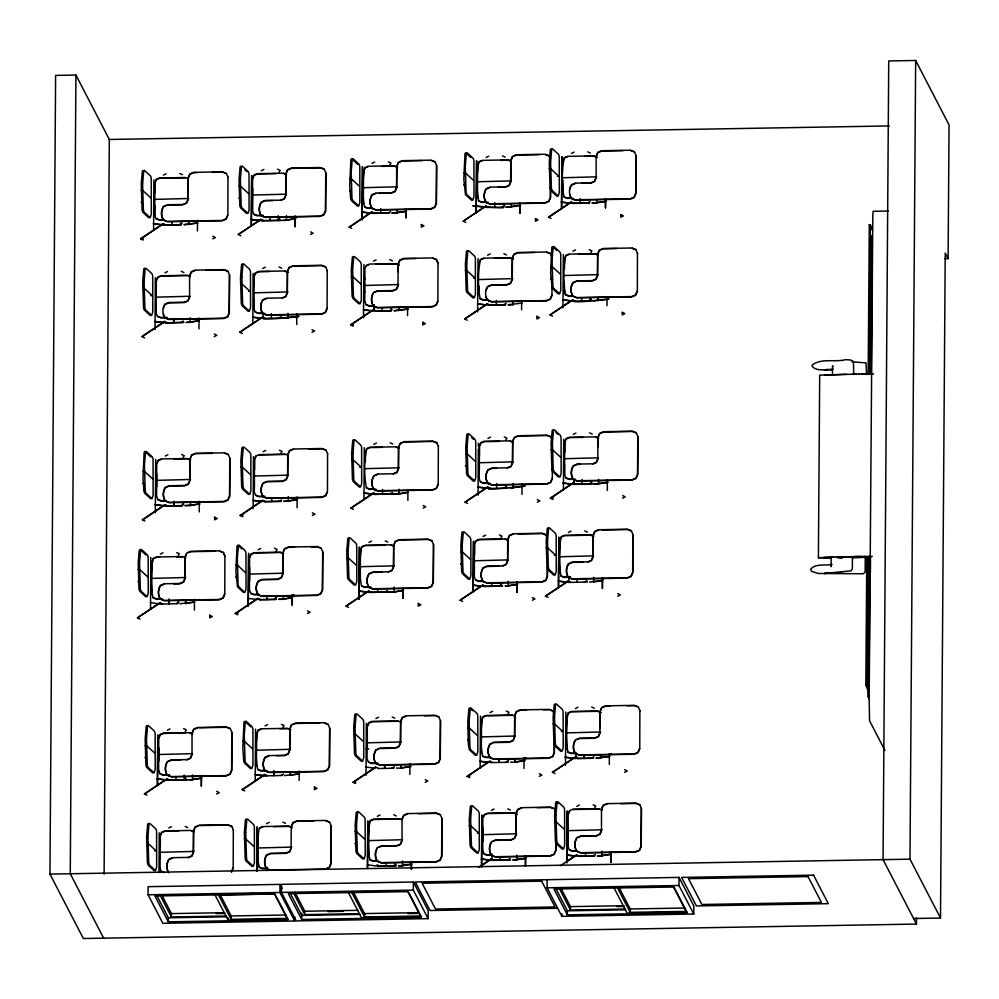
<?xml version="1.0" encoding="UTF-8"?>
<svg xmlns="http://www.w3.org/2000/svg" width="999" height="999" viewBox="0 0 999 999"><rect width="100%" height="100%" fill="white"/><g stroke="black" fill="none" stroke-linecap="round" stroke-linejoin="round"><path stroke-width="1.5" d="M916.495 917.831L916.458 924.063L83.342 938.523L49.95 874.1L55.619 75.412L75.924 75.05L109.316 139.473L104.096 874.212M75.924 75.05L70.255 873.75L103.646 938.173M163.399 223.739L143.094 237.412L143.082 240.047L140.547 238.823L163.112 223.614L165.697 224.812M294.755 916.945L294.73 920.991L162.837 923.288L148.064 894.779L148.114 886.675L280.007 884.39L282.118 888.461M150.524 609.353L150.812 557.405M153.596 230.332L153.871 179.907M155.045 329.633L155.332 277.685M155.332 512.687L155.707 459.365M156.656 473.551L156.581 496.503M156.718 486.863L156.656 463.611L158.042 460.352L161.351 458.953L187.45 458.491L190.734 459.777M157.405 785.326L157.755 735.052M157.48 785.476L157.83 735.202M158.716 747.714L158.641 770.666L159.977 773.888L163.274 775.174L169.405 775.062M158.779 761.026L158.716 737.786L160.102 734.515L163.411 733.116L189.51 732.667L192.795 733.953M159.016 872.589L159.216 832.829M160.24 858.803L160.177 835.551L161.563 832.292L164.872 830.893L190.971 830.431L194.268 831.717M169.118 599.163L169.156 603.958L169.193 599.313M172.178 221.691L172.153 224.787M168.332 921.84L154.932 896.003L274.463 893.93L287.849 919.767L168.332 921.84L168.356 917.794L157.08 896.028M173.639 319.468L173.689 322.702L173.714 319.618M174.001 502.672L174.051 505.919L174.088 501.273M226.211 916.033L171.403 916.982L171.428 913.61L162.313 896.028M176.061 776.835L176.036 779.932M184.315 775.149L184.353 779.932M185.664 600.574L185.639 603.671L185.589 600.424M188.661 221.403L188.724 224.65L188.736 221.553M190.135 317.632L190.185 322.427L187.013 322.327M190.11 459.128L189.96 480.556L188.411 484.203L184.715 485.764L170.854 486.001M190.484 502.385L190.534 505.631L185.826 505.556M192.557 774.999L192.595 779.794L167.795 780.069M194.43 610.114L194.43 599.3M197.427 230.956L197.502 220.28M198.976 328.871L198.976 318.057M199.325 501.261L199.251 511.925M201.311 786.088L201.386 775.424M201.386 786.238L201.461 775.574M227.972 177.16L227.859 215.26L226.224 219.106L222.327 220.754L167.37 221.703L163.499 220.192A13.112 12.725 -27.4 0 1 163.599 206.706L166.196 205.607M229.445 274.937L229.171 312.737L227.535 316.583L223.639 318.231L168.681 319.18L164.81 317.67A13.112 12.725 -27.4 0 1 164.897 304.171L168.794 302.522L184.203 302.26L187.887 300.699L189.448 297.053M229.795 458.141L229.533 495.941L227.897 499.787L224.001 501.436L169.043 502.385L165.16 500.874A13.112 12.725 -27.4 0 1 165.26 487.375L169.156 485.726L184.553 485.464L188.249 483.903L189.798 480.257L189.96 458.828L191.596 454.982L195.492 453.334L224.338 452.834L228.222 454.345L229.957 458.441L229.683 496.241L228.047 500.087L224.151 501.735L169.193 502.684L165.322 501.173A13.112 12.725 -27.4 0 1 165.409 487.674L169.318 486.026M288.212 919.08L228.097 920.129L228.109 917.881M231.855 732.304L231.593 770.104L229.957 773.95L226.061 775.599L171.104 776.56L167.22 775.037A13.112 12.725 -27.4 0 1 167.32 761.55L171.216 759.902L186.613 759.627L190.31 758.066L191.858 754.42M231.144 919.33L218.519 894.979L274.85 893.993L287.475 918.343L231.144 919.33L231.169 915.946L219.955 894.305M233.316 830.082L233.204 868.181L231.568 872.027M258.092 598.438L237.799 612.112L237.774 614.747L235.24 613.511L257.804 598.314L260.389 599.5M262.987 500.399L242.695 514.073L242.67 516.708L240.135 515.472L262.7 500.274L265.284 501.461M248.202 606.405L248.576 554.607M248.289 605.032L248.664 553.234M251.286 225.861L251.648 175.587M251.361 226.011L251.723 175.737M249.538 567.27L249.45 590.222M249.6 580.581L249.525 557.33L250.924 554.07L254.233 552.672L280.319 552.21L283.616 553.496M252.61 188.249L252.372 210.901L253.871 214.423L257.155 215.709L263.299 215.597M252.834 323.788L253.109 273.364M253.172 508.516L253.471 456.568M255.245 781.156L255.532 729.208M256.693 871.165L257.005 826.985M256.768 871.315L257.08 827.122M263.162 316.833L263.174 313.736M266.933 599.637L266.87 596.391M269.942 217.37L269.93 220.467M267.12 870.579L267.07 867.332M271.416 313.599L271.391 318.231M271.765 498.351L271.753 501.448M273.838 770.966L273.888 775.761L273.913 771.116M278.197 215.684L278.246 220.467M294.73 920.991L279.957 892.482L280.007 884.39M282.979 552.847L282.829 574.275L281.281 577.922L277.585 579.482L262.188 579.745M283.366 596.103L283.416 599.35L278.696 599.275M281.431 892.407L281.493 884.315L413.386 882.017L428.159 910.526L428.109 918.63L296.216 920.916L281.431 892.407L413.336 890.121L428.109 918.63M286.451 215.534L286.488 220.329L261.688 220.604M287.899 314.86L287.949 318.094L287.987 313.461M288.261 496.515L288.311 501.311L283.591 501.236M289.935 728.97L289.785 750.399L288.236 754.045L284.54 755.606L276.848 755.744M290.397 772.377L290.372 775.474L290.309 772.227M292.133 605.644L292.207 594.979M292.22 604.27L292.282 595.129M295.204 226.623L295.279 215.959L295.279 226.773M296.74 324.55L296.74 313.736M297.103 507.754L297.103 496.94M299.176 780.394L299.163 771.103M407.842 891.57L421.228 917.394L301.698 919.48L301.748 913.173M359.59 913.673L304.782 914.622L304.807 911.25L294.992 892.307M322.677 551.86L322.402 589.66L320.766 593.506L316.87 595.154L261.913 596.103L258.042 594.592A13.112 12.725 -27.4 0 1 258.142 581.093L262.038 579.445L277.435 579.183L281.131 577.622L282.68 573.975L282.829 552.547L284.465 548.701L288.361 547.052L317.22 546.553L321.091 548.064L322.827 552.147L322.565 589.959L320.916 593.806L317.02 595.454L262.075 596.403L258.192 594.892A13.112 12.725 -27.4 0 1 258.291 581.393L260.889 580.294M325.749 172.839L325.474 210.639L323.838 214.485L319.942 216.134L264.985 217.095L261.114 215.572A13.112 12.725 -27.4 0 1 261.214 202.085L265.11 200.437L280.507 200.162L284.203 198.601L285.751 194.955L285.901 173.526L287.537 169.68L291.433 168.032L320.292 167.532L324.163 169.043L325.899 173.139L325.637 210.939L324.001 214.785L320.105 216.433L265.147 217.382L261.263 215.871A13.112 12.725 -27.4 0 1 261.363 202.372L265.259 200.724L272.964 200.599M327.21 270.617L327.098 308.703L325.462 312.562L321.566 314.21L266.608 315.16L262.737 313.649A13.112 12.725 -27.4 0 1 262.824 300.15L266.721 298.501M327.572 453.821L327.46 491.92L325.824 495.766L321.915 497.415L266.97 498.364L263.087 496.853A13.112 12.725 -27.4 0 1 263.187 483.354M329.633 727.984L329.358 765.783L327.722 769.63L323.826 771.278L268.868 772.239L264.997 770.716A13.112 12.725 -27.4 0 1 265.097 757.23L268.993 755.581L284.39 755.306L288.087 753.745L289.635 750.099L289.785 728.671L291.421 724.824L295.317 723.176L324.176 722.677L328.047 724.188L329.782 728.283L329.52 766.083L327.872 769.929L323.976 771.578L269.018 772.527L265.147 771.016A13.112 12.725 -27.4 0 1 265.247 757.517L269.143 755.868M331.094 825.748L330.819 863.561L329.183 867.407L325.287 869.055L270.329 870.004L266.458 868.493A13.112 12.725 -27.4 0 1 266.558 854.994L270.454 853.346L285.851 853.084L289.548 851.523L291.096 847.876L291.246 826.448L292.882 822.602L296.778 820.953L325.637 820.454L329.508 821.965L331.243 826.048L330.981 863.848L329.345 867.694L326.748 868.793M374.65 308.991L353.109 323.501L353.097 326.136L350.562 324.9L373.127 309.702L375.711 310.901M375.824 767.195L355.532 780.868L355.507 783.503L352.984 782.279L375.549 767.07L378.134 768.268M358.991 599.038L359.353 547.24M359.066 599.188L359.428 547.39M362.063 220.03L362.437 166.696M362.15 218.656L362.512 166.845M363.524 317.794L363.898 264.473M364.922 291.97L364.86 278.659M363.973 499.625L364.26 447.677M301.698 919.48L288.311 893.643L408.229 891.632L420.854 915.983L364.523 916.957L364.548 913.586L419.355 912.636M366.021 775.311L366.308 723.363M367.27 736.026L367.033 758.678L368.531 762.2L371.828 763.486L376.423 763.398M367.332 749.337L367.27 726.098L368.656 722.826L371.965 721.428L398.064 720.978L401.348 722.265M367.432 868.368L367.769 821.141M367.52 868.518L367.844 821.29M373.938 309.465L373.976 304.832M374.013 309.615L374.051 304.982M377.659 589.023L377.634 592.12M380.819 208.604L380.706 213.099M382.192 307.779L382.167 310.876M382.567 489.435L382.53 494.08M384.615 765.147L384.665 768.393L384.69 765.296M386.076 862.924L386.051 866.021M396.84 166.458L396.69 187.887L395.142 191.533L391.446 193.094L379.121 193.307M369.468 592.407L394.118 591.833L394.155 587.187M397.215 209.715L397.277 212.962L392.557 212.899M398.251 271.89L398.301 264.236L399.937 260.389L403.833 258.741L415.984 258.529M398.676 307.492L398.738 310.739L398.751 307.642M399.038 490.696L399.088 493.943L399.125 489.298M401.173 765.009L401.148 768.106L401.099 764.859M402.909 598.276L402.984 587.612M402.984 598.426L403.059 587.762M405.994 217.745L406.056 208.591M406.069 217.882L406.143 208.741M402.572 861.088L402.622 865.883L399.45 865.783M407.542 315.659L407.604 306.518M407.879 500.387L407.879 489.572M409.865 774.4L409.94 763.736M411.351 869.13L411.401 861.513M411.426 869.28L411.488 861.662M413.336 890.121L413.386 882.017M433.454 544.492L433.191 582.292L431.556 586.138L427.659 587.787L372.702 588.736L368.818 587.225A13.112 12.725 -27.4 0 1 368.918 573.738L372.814 572.09L388.211 571.815L391.908 570.254L393.456 566.608L393.618 545.179L395.254 541.333L399.15 539.685L427.997 539.185L431.868 540.696L433.616 544.792L433.341 582.592L431.705 586.438L427.809 588.086L372.852 589.035L368.981 587.524A13.112 12.725 -27.4 0 1 369.068 574.025L372.964 572.377L382.205 572.215M436.526 165.472L436.263 203.272L434.627 207.118L430.731 208.766L375.774 209.728L371.903 208.217A13.112 12.725 -27.4 0 1 371.99 194.718L375.886 193.069L391.283 192.795L394.98 191.234L396.541 187.587L396.69 166.171L398.326 162.325L402.222 160.664L431.068 160.165L434.952 161.688L436.688 165.772L436.413 203.571L434.777 207.417L430.881 209.066L375.924 210.027L372.053 208.504A13.112 12.725 -27.4 0 1 372.152 195.017L376.049 193.369M438.349 446.453L438.236 484.552L436.6 488.399L432.704 490.047L377.747 490.996L373.876 489.485A13.112 12.725 -27.4 0 1 373.963 475.986L377.859 474.338M440.409 720.616L440.147 758.416L438.511 762.262L434.615 763.91L379.657 764.872L375.774 763.348A13.112 12.725 -27.4 0 1 375.874 749.862L379.77 748.214L395.167 747.939L398.863 746.378L400.412 742.732L400.574 721.303L402.21 717.457L406.106 715.808L434.952 715.309L438.823 716.832L440.559 720.916L440.297 758.716L438.661 762.562L434.765 764.21L379.807 765.159L375.936 763.648A13.112 12.725 -27.4 0 1 376.024 750.162L378.621 749.063M441.87 818.393L441.608 856.193L439.972 860.039L436.076 861.687L381.118 862.636L377.247 861.126A13.112 12.725 -27.4 0 1 377.335 847.627L381.231 845.978L396.628 845.716L400.324 844.155L401.885 840.509M489.935 761.263L469.642 774.949L469.617 777.572L467.082 776.348L489.66 761.138L492.232 762.337M473.101 591.595L473.464 541.308M473.176 591.733L473.538 541.458M476.173 212.575L476.548 160.764M476.261 212.725L476.623 160.914M477.634 311.863L478.009 258.541M478.309 449.363L478.071 495.217M478.409 446.466L478.359 443.269M479.383 469.243L479.308 446.004L480.706 442.732L484.016 441.333L510.114 440.884L513.399 442.17M480.132 767.869L480.507 716.058M481.518 867.007L481.88 815.209M481.593 867.157L481.955 815.359M482.842 827.871L482.754 850.823M482.904 841.183L482.842 817.944L484.228 814.672L487.537 813.273L513.636 812.824L516.92 814.11M491.758 583.091L491.745 586.188M494.855 202.535L494.817 207.168M491.958 854.045L491.92 860.226L510.464 859.914M496.391 300.449L496.278 304.945M496.665 483.504L496.64 488.149M498.713 759.215L498.776 762.462L498.801 759.365M500.187 856.992L500.162 860.089M517.494 584.378L508.229 585.901L508.266 581.256M511.326 203.796L511.376 207.03L506.668 206.968M512.262 279.732L512.412 258.304L514.048 254.458L517.944 252.809L534.652 252.522M512.787 301.561L512.837 304.807L512.862 301.71M513.149 484.765L513.199 488.012L513.236 483.366M514.835 715.671L514.672 737.1L513.124 740.746L510.664 741.795M515.284 759.078L515.259 762.175L515.209 758.94M517.02 592.357L517.095 581.68L517.095 592.494M520.092 213.336L520.167 202.672M520.167 213.486L520.242 202.822M516.683 855.156L516.72 859.952L513.561 859.852M521.64 309.727L521.628 300.437M521.99 494.455L521.99 483.641M523.976 768.481L524.05 757.816M525.437 866.245L525.511 855.581M525.524 864.872L525.586 855.731M547.365 567.295L547.29 576.361L545.654 580.207L541.758 581.855L486.8 582.817L482.929 581.293A13.112 12.725 -27.4 0 1 483.029 567.807L486.925 566.158L502.322 565.884L506.018 564.323L507.567 560.676L507.717 539.26L509.353 535.402L513.249 533.753L542.107 533.254L545.978 534.777L547.04 537.3M547.502 569.105L547.452 576.66L545.816 580.506L541.92 582.155L486.963 583.116L483.079 581.593A13.112 12.725 -27.4 0 1 483.179 568.106L487.075 566.458L499.4 566.233M550.449 186.763L550.374 197.352L548.738 201.199L544.83 202.847L489.885 203.796L486.001 202.285A13.112 12.725 -27.4 0 1 486.101 188.786L489.997 187.138L505.394 186.875L509.09 185.315L510.639 181.668L510.789 160.24L512.437 156.393L516.333 154.745L545.179 154.246L549.05 155.757L550.112 158.279M550.574 190.085L550.524 197.64L548.888 201.486L544.992 203.134L490.034 204.096L486.163 202.585A13.112 12.725 -27.4 0 1 486.251 189.086L490.147 187.437M557.267 908.291L430.032 910.501L415.259 881.992L679.045 877.409L693.818 905.918L693.756 914.023L561.863 916.308L547.09 887.799L547.152 879.694M551.947 278.484L551.985 295.417L550.349 299.263L546.453 300.911L491.496 301.86L487.624 300.349A13.112 12.725 -27.4 0 1 486.038 296.566M552.26 469.255L552.347 478.621L550.711 482.467L546.815 484.115L491.858 485.064L487.974 483.553A13.112 12.725 -27.4 0 1 488.074 470.067L491.97 468.419L496.59 468.331M574.462 482.242L552.922 496.753L552.909 499.388L550.374 498.151L572.939 482.954L575.524 484.153M554.32 743.418L554.245 752.484L552.609 756.33L548.713 757.991L493.756 758.94L489.885 757.429A13.112 12.725 -27.4 0 1 489.985 743.93L493.881 742.282L509.278 742.02L512.974 740.446L514.522 736.8L514.672 715.384L516.308 711.538L520.204 709.889L549.063 709.39L552.934 710.901L553.995 713.423M554.457 745.229L554.408 752.784L552.772 756.63L548.876 758.278L493.918 759.24L490.034 757.717A13.112 12.725 -27.4 0 1 490.134 744.23L492.732 743.131M555.819 835.139L555.719 850.261L554.083 854.108L550.174 855.756L495.229 856.717L491.346 855.194A13.112 12.725 -27.4 0 1 491.446 841.707L495.342 840.059L510.739 839.784L514.435 838.223L515.984 834.577L516.133 813.149L517.782 809.302L521.678 807.654L550.524 807.155L554.395 808.666L555.456 811.2M555.919 842.994L555.869 850.561L554.233 854.407L550.337 856.056L495.379 857.005L491.508 855.494A13.112 12.725 -27.4 0 1 491.595 841.995M558.453 587.562L558.803 537.287M558.528 587.712L558.878 537.437M561.525 208.554L561.888 156.743M561.6 208.691L561.962 156.893M562.937 180.344L562.762 193.881M562.974 307.842L563.349 254.52M563.424 489.672L563.698 439.248M561.863 916.308L561.888 913.61M565.471 765.359L565.846 712.037M566.858 862.986L567.22 811.188M568.843 582.305L568.881 577.672M567.307 811.338L566.945 861.613L576.748 855.019M673.488 886.95L686.887 912.786L567.357 914.859L567.382 910.813L556.106 889.06M568.194 823.85L567.944 846.503L569.442 850.012L572.739 851.298L577.347 851.223M625.237 909.065L570.429 910.014L570.454 906.63L561.338 889.048M573.776 479.632L573.751 482.717L573.851 479.77M575.799 758.428L575.836 752.247M577.11 579.07L577.085 582.167M580.269 198.651L580.157 203.147M581.643 297.827L581.618 300.924M582.017 479.483L581.98 484.128M584.065 755.194L584.115 758.441L584.14 755.344M585.526 852.971L585.501 856.068M589.885 297.677L589.947 300.924M593.606 577.235L593.656 582.03L602.834 580.344L589.422 582.105M596.665 199.763L596.728 203.009L592.007 202.947M598.126 297.54L598.189 300.786L598.214 297.69M598.051 446.665L598.114 437.487L599.75 433.641L602.347 432.542M598.576 479.345L598.551 483.991L592.282 483.941M600.049 728.483L600.174 711.65L601.81 707.804L605.706 706.156L610.264 706.081M600.549 754.907L600.599 758.154L600.624 755.057M602.36 588.324L602.434 577.659M602.434 588.473L602.522 577.809M605.444 207.792L605.519 198.639M605.519 207.929L605.594 198.789M602.022 851.136L602.072 855.931L597.352 855.856M606.992 305.706L607.055 296.566M607.33 490.434L607.33 479.62M609.315 764.447L609.39 753.783M610.776 862.224L610.851 851.56M610.864 862.374L610.938 851.71M567.357 914.859L553.97 889.023L673.888 887.025L686.5 911.375L630.182 912.349L630.194 908.978L685.002 908.016M632.904 534.54L632.642 572.34L631.006 576.186L627.11 577.834L572.152 578.783L568.281 577.272A13.112 12.725 -27.4 0 1 568.369 563.786L572.265 562.137L587.662 561.863L591.358 560.302L592.919 556.655L593.069 535.227L594.705 531.381L598.601 529.732L627.447 529.233L631.331 530.744L633.066 534.84L632.792 572.639L631.156 576.485L627.26 578.134L572.302 579.083L568.431 577.572A13.112 12.725 -27.4 0 1 568.531 564.073L572.427 562.425L583.204 562.237M635.976 155.519L635.714 193.319L634.078 197.165L630.182 198.813L575.224 199.775L571.353 198.252A13.112 12.725 -27.4 0 1 571.44 184.765L575.337 183.117L590.746 182.842L594.43 181.281L595.991 177.635M637.449 253.296L637.337 291.396L635.689 295.242L631.793 296.89L576.835 297.839L572.964 296.328A13.112 12.725 -27.4 0 1 573.064 282.829L576.96 281.181L592.357 280.919L596.053 279.358L597.602 275.712L597.752 254.283L599.388 250.437L603.296 248.788L616.957 248.551M637.799 436.501L637.537 474.3L635.901 478.146L632.005 479.795L577.047 480.744L573.176 479.233A13.112 12.725 -27.4 0 1 573.264 465.746L577.16 464.085L592.557 463.823L596.253 462.262L597.814 458.616L597.964 437.187L599.6 433.341L603.496 431.693L632.342 431.193L636.226 432.704L637.961 436.8L637.687 474.6L636.051 478.446L632.155 480.094L577.197 481.043L573.326 479.532A13.112 12.725 -27.4 0 1 571.778 469.88M639.86 710.664L639.747 748.763L638.111 752.609L634.215 754.257L579.258 755.207L575.387 753.696A13.112 12.725 -27.4 0 1 575.474 740.209M641.321 808.441L641.058 846.24L639.422 850.087L635.526 851.735L580.569 852.684L576.698 851.173A13.112 12.725 -27.4 0 1 576.785 837.674L580.681 836.026L596.091 835.763L599.775 834.202L601.336 830.556M693.756 914.023L678.983 885.514L679.045 877.409M831.53 557.829L818.393 557.692L819.692 375.137L856.33 374.113M831.193 557.355L831.118 566.695L831.518 565.759M832.479 375.037L832.554 365.684L832.929 366.72M841.707 572.115L840.371 572.252M852.434 556.655L852.347 569.105L850.861 570.854L824.275 573.513L827.147 573.114M853.733 374.538L853.433 361.501L850.649 360.015L845.853 359.628C835.264 362.512 821.428 357.842 812.212 365.01L812.025 366.121C816.533 371.965 825.961 368.918 832.155 370.005M865.246 556.618L865.134 572.177L863.261 573.751L818.306 573.476L811.7 571.44L810.589 569.305C815.409 563.111 825.411 566.021 832.017 564.348M866.545 374.525L866.033 362.862L852.072 361.85M868.543 692.032L865.833 684.889L866.795 556.967M868.168 374.45L869.305 224.688L870.366 224.675L872.527 230.394M868.518 689.16L866.895 684.864L867.856 556.942M869.23 374.438L870.366 224.675M869.317 699.188L867.919 696.49L868.918 556.418M870.204 374.338L871.19 235.839L872.252 235.814L871.265 374.325M869.979 556.406L868.98 696.465L867.919 696.49M870.391 572.277L870.504 557.417L868.193 557.367A48.889 10.527 0.4 0 0 867.007 557.38L865.134 557.405M913.586 918.518L940.509 918.044L909.989 859.177L915.658 60.477L888.735 60.951L883.066 859.639L916.458 924.063M940.509 918.044L945.229 253.097L948.101 258.641L945.104 258.691M948.101 258.641L949.05 124.9L915.658 60.477M154.745 205.594L154.595 215.222L156.094 218.744L159.39 220.03L163.998 219.942M154.758 215.522L154.833 182.642L156.219 179.37L159.528 177.972L185.627 177.522L187.824 178.371M151.686 594.542L151.91 561.95L153.297 558.691L156.606 557.292L159.678 557.23M156.219 313.299L156.294 280.407L157.68 277.148L160.989 275.749L187.088 275.287L190.384 276.573M160.102 868.443L160.09 858.503M252.522 211.201L252.597 178.322L253.996 175.05L257.305 173.651L283.404 173.202L286.688 174.488M253.983 299.038L253.833 308.679L255.332 312.188L258.616 313.474L264.76 313.374M253.983 308.978L254.071 276.086L255.457 272.827L258.766 271.428L284.865 270.966L288.149 272.252M254.333 482.242L254.196 491.883L255.694 495.392L258.978 496.678L263.586 496.603M254.383 489.423L254.42 459.29L255.819 456.031L259.128 454.632L285.214 454.17L288.511 455.457M256.406 766.345L256.643 733.753L258.029 730.494L261.338 729.095M363.311 203.833L363.536 171.254L364.935 167.982L368.244 166.583M360.302 578.721L360.464 550.262L361.85 547.002L365.159 545.604L385.127 545.254M364.772 301.611L364.76 291.671M368.656 856.755L368.881 824.163L370.267 820.903L373.576 819.492L399.675 819.043M477.41 197.902L477.647 165.322L479.033 162.05L482.342 160.652M474.338 566.995L474.188 576.623L475.686 580.144L478.971 581.43L483.578 581.356M474.338 576.923L474.413 544.043L475.811 540.771L479.12 539.373L505.219 538.923L508.503 540.209M478.883 295.679L479.021 286.039M479.233 478.883L479.233 468.956M481.293 753.046L481.53 720.466L482.917 717.195L486.226 715.796M559.69 572.902L559.915 540.309L561.301 537.05L564.61 535.651L590.709 535.189L592.907 536.051M564.21 281.718L564.073 291.358L565.409 294.58L568.706 295.866L573.314 295.779M564.572 464.922L564.423 474.562L565.921 478.084L569.218 479.37L575.362 479.258M564.585 474.862L564.66 441.97L566.046 438.711L569.355 437.312L595.454 436.863L598.751 438.136M566.645 749.025L566.87 716.445M568.106 846.802L568.181 813.91L569.567 810.651L572.877 809.252L598.975 808.79L602.272 810.077M375.262 490.721L375.474 489.947M489.011 301.598L489.223 300.811M572.889 199.8L573.114 199.026M156.443 280.707L157.842 277.447L160.04 276.511M189.748 275.924L191.383 272.078L195.28 270.429M188.049 300.999L189.598 297.352L189.598 275.624L191.234 271.778L195.13 270.13L223.988 269.63L227.859 271.141L229.595 275.225L229.32 313.037L227.685 316.883L223.788 318.531L168.831 319.48L164.96 317.969A13.112 12.725 -27.4 0 1 163.374 314.173M227.71 214.96L226.074 218.806L222.178 220.454L167.22 221.416L163.349 219.892A13.112 12.725 -27.4 0 1 163.436 206.406L167.333 204.758L182.73 204.483L186.426 202.922L187.987 199.276L188.137 177.847L189.773 174.001L193.669 172.352L222.515 171.853L226.398 173.376L228.134 177.46M252.759 178.609L254.146 175.349L257.455 173.951L275.874 173.626M156.806 463.911L158.192 460.651L161.501 459.253M190.659 457.842L191.746 455.282L195.642 453.633L212.35 453.346M186.301 554.607L185.215 557.167L185.065 578.596L183.504 582.242L179.82 583.803L173.651 583.903M255.969 456.331L254.583 459.59L254.583 469.53M326.948 308.416L325.299 312.262L321.403 313.911L266.458 314.86L262.575 313.349A13.112 12.725 -27.4 0 1 262.675 299.85L266.571 298.202L281.968 297.939L285.664 296.378L287.213 292.732L287.362 271.303L288.998 267.457L292.907 265.809L321.753 265.309L325.624 266.82L327.36 270.904M397.39 165.185L398.476 162.612M158.866 738.074L160.252 734.814L163.561 733.416L185.052 733.041M224.638 593.98L223.002 597.827L219.106 599.475L164.148 600.424L160.265 598.913A13.112 12.725 -27.4 0 1 160.364 585.426L164.261 583.766L179.658 583.503L183.354 581.942L184.902 578.296L185.065 556.868L186.701 553.021L190.597 551.373L219.443 550.874L223.326 552.385L224.9 556.181L224.787 594.28L223.152 598.126L219.256 599.775L164.298 600.724L160.427 599.213A13.112 12.725 -27.4 0 1 160.514 585.714L164.41 584.065M288.973 452.235L287.874 454.807L287.724 476.236L286.176 479.87M249.688 557.629L251.074 554.37M192.17 733.291L193.806 729.445L197.702 727.796M283.529 551.56L284.615 549L288.524 547.352L294.593 547.24M398.151 285.664L396.603 289.31L392.907 290.871L377.51 291.134L374.912 292.232M327.297 491.62L325.662 495.467L321.765 497.115L266.808 498.064L262.937 496.553A13.112 12.725 -27.4 0 1 263.037 483.054L266.933 481.406L282.33 481.143L286.026 479.582L287.575 475.936L287.724 454.508L289.36 450.661L293.256 449.013L322.115 448.514L325.986 450.025L327.722 454.108M437.724 301.049L436.088 304.895L432.192 306.543L377.235 307.492L373.364 305.981A13.112 12.725 -27.4 0 1 373.451 292.482L377.347 290.834L392.757 290.572L396.441 289.011L398.002 285.364L398.151 263.936L399.787 260.09L403.683 258.441L432.542 257.942L436.413 259.453L437.999 263.249L437.874 301.348L436.238 305.195L432.342 306.843L377.385 307.792L373.514 306.281A13.112 12.725 -27.4 0 1 373.614 292.782M512.587 156.693L510.951 160.539L510.801 181.955L509.24 185.602L505.556 187.163L497.852 187.3M479.108 263.087L480.494 259.827L483.803 258.429M290.484 727.684L291.571 725.124M231.418 871.727L233.054 867.881M394.855 542.919L393.768 545.479L393.618 566.908L392.582 569.33M511.738 280.944L510.714 283.379L507.017 284.94L491.62 285.202L487.712 286.863A13.112 12.725 -27.4 0 0 486.076 290.709M562.986 161.301L564.385 158.029L567.694 156.631M291.408 826.747L293.044 822.901L296.94 821.253L313.636 820.953M438.086 484.253L436.451 488.099L432.555 489.747L377.597 490.696L373.713 489.185A13.112 12.725 -27.4 0 1 373.813 475.699L377.709 474.038L393.107 473.776L396.803 472.215L398.351 468.568L398.514 447.14L400.149 443.294L404.046 441.645L432.892 441.146L436.763 442.657L438.511 446.753M291.246 848.163L289.698 851.81L286.001 853.383L270.604 853.646L266.708 855.294A13.112 12.725 -27.4 0 0 266.608 868.793L270.492 870.304M596.291 156.506L597.926 152.66M367.42 726.398L368.806 723.126M551.835 295.117L550.199 298.963L546.303 300.612L491.346 301.573L487.462 300.05A13.112 12.725 -27.4 0 1 487.562 286.563L491.458 284.915L506.855 284.64L510.551 283.079L512.1 279.433L512.262 258.004L513.898 254.158L517.794 252.51L546.64 252.01L550.524 253.521L552.097 257.317M513.861 438.948L512.774 441.508L512.612 462.937L511.063 466.583L507.367 468.144M399.013 746.678L400.574 743.031L400.724 721.603L402.36 717.757L406.256 716.108M402.185 819.38L403.821 815.534L407.717 813.885M565.734 440.097L564.81 442.27L564.822 452.21M552.185 478.321L550.549 482.167L546.653 483.816L491.695 484.777L487.824 483.254A13.112 12.725 -27.4 0 1 487.924 469.767L491.82 468.119L507.217 467.844L510.914 466.283L512.462 462.637L512.612 441.208L514.248 437.362L518.144 435.714L547.002 435.214L550.874 436.738L551.935 439.26M637.175 291.096L635.539 294.942L631.643 296.591L576.685 297.54L572.814 296.029A13.112 12.725 -27.4 0 1 572.914 282.53L576.81 280.881L592.207 280.619L595.904 279.058L597.452 275.412L597.602 253.983L599.238 250.137L603.134 248.489L631.992 247.989L635.864 249.5L637.599 253.596M597.964 458.916L596.415 462.562L592.719 464.123M515.372 714.397L516.471 711.825L520.367 710.177L526.436 710.077M483.454 817.145L484.378 814.972L486.588 814.035M567.332 715.346L568.256 713.174L570.466 712.237M600.024 733.079L598.476 736.725L594.78 738.286L579.383 738.548L576.785 739.66M568.331 814.21L569.73 810.951M602.185 808.141L603.271 805.581L607.167 803.933M599.937 834.49L601.485 830.856L601.485 809.128L603.121 805.281L607.017 803.633L635.864 803.134L639.747 804.645L641.483 808.728L641.208 846.54L639.572 850.386L635.676 852.035L580.719 852.984L576.848 851.473A13.112 12.725 -27.4 0 1 576.947 837.974M639.597 748.463L637.961 752.309L634.065 753.958L579.108 754.919L575.224 753.396A13.112 12.725 -27.4 0 1 575.324 739.909L579.22 738.261L594.617 737.986L598.314 736.425L599.862 732.779L600.024 711.35L601.66 707.504L605.556 705.856L634.402 705.356L638.286 706.867L640.022 710.963M279.146 172.09L280.17 170.429L277.572 169.193M183.204 457.392L184.216 455.731L181.618 454.495M389.935 164.723L390.959 163.062L388.349 161.826M178.309 555.432L179.321 553.771L176.723 552.534M280.969 453.071L281.993 451.411L279.383 450.162M276.074 551.111L277.098 549.45L274.488 548.201M185.252 731.555L186.276 729.894L183.679 728.658M283.029 727.235L284.053 725.574L281.443 724.337M590.846 252.547L591.87 250.886L589.26 249.65M505.856 439.772L506.88 438.111L504.283 436.875M500.961 537.812L501.985 536.151L499.388 534.915M507.917 713.935L508.941 712.275L506.343 711.038M594.73 807.691L595.754 806.031L593.144 804.782M143.119 170.479L142.345 171.116L141.259 183.891L142.07 210.19L142.82 212.238L148.851 217.782L149.625 217.145M240.884 166.159L240.11 166.796L239.036 179.57L239.835 205.869L240.584 207.917L246.628 213.461L247.402 212.824M144.58 268.256L143.806 268.893L142.72 281.656L143.531 307.967L144.281 310.015L150.325 315.559L151.099 314.91M242.345 263.923L241.571 264.573L240.497 277.335L241.296 303.646L242.058 305.682L248.089 311.238L248.863 310.589M358.179 205.457L357.405 206.094L351.373 200.549L350.624 198.501L349.725 185.215L350.899 159.428L351.673 158.791L357.704 164.335M353.134 256.568L352.36 257.205L351.273 269.967L352.085 296.278L352.834 298.326L358.878 303.871L359.64 303.221M472.29 199.525L471.516 200.162L465.484 194.618L463.823 179.283L464.997 153.509L465.771 152.859L470.804 157.48M551.123 148.839L550.349 149.475L549.263 162.25L550.074 188.549L550.824 190.597L556.868 196.141L557.629 195.504M151.448 498.114L150.674 498.763L144.643 493.219L143.881 491.171L142.994 477.884L144.168 452.097L144.942 451.461L150.974 457.005M467.245 250.637L466.471 251.273L465.384 264.048L466.183 290.347L466.945 292.395L472.977 297.939L473.751 297.302M242.707 447.127L241.933 447.777L240.859 460.539L241.658 486.85L242.407 488.886L248.451 494.443L249.226 493.793M140.047 549.5L139.273 550.137L138.187 562.899L138.986 589.21L139.748 591.258L145.779 596.803L146.553 596.153M353.484 439.772L352.722 440.409L351.636 453.171L352.435 479.483L353.196 481.53L359.228 487.075L360.002 486.426M559.103 293.269L558.329 293.918L552.285 288.374L550.636 273.039L551.81 247.252L552.584 246.616L556.605 250.312M244.33 591.833L243.556 592.482L237.512 586.937L235.864 571.603L237.038 545.816L237.812 545.179L241.833 548.876M467.594 433.841L466.82 434.478L465.746 447.252L466.545 473.551L467.295 475.599L473.339 481.143L474.113 480.507M348.589 537.812L347.827 538.449L346.74 551.223L347.54 577.522L348.301 579.57L354.333 585.114M146.99 725.624L146.229 726.261L145.142 739.035L145.941 765.334L146.703 767.382L152.735 772.926L153.509 772.289M552.947 429.82L552.172 430.457L551.086 443.219L551.898 469.53L552.647 471.578L558.678 477.122M462.699 531.88L461.925 532.517L460.851 545.292L461.65 571.59L462.4 573.638L468.444 579.183L469.218 578.546M148.464 823.388L147.69 824.038L146.603 836.8L147.415 863.111L148.164 865.146L154.196 870.703M251.286 767.956L250.512 768.606L244.468 763.061L243.719 761.013L242.819 747.727L243.993 721.94L244.767 721.303L250.799 726.847M548.051 527.859L547.277 528.496L546.191 541.271L547.002 567.569L547.752 569.617L553.783 575.162M355.544 713.935L354.782 714.572L353.696 727.347L354.495 753.646L355.257 755.694L361.288 761.238L362.063 760.601M246.229 819.068L245.454 819.717L244.38 832.479L245.18 858.79L245.929 860.826L251.973 866.37L252.747 865.733M357.018 811.712L356.243 812.349L355.157 825.112L355.969 851.423L356.718 853.471L362.749 859.015L363.524 858.366M476.173 754.67L475.399 755.306L469.355 749.762L468.319 744.193L467.807 721.415L468.881 708.653L469.655 708.004L472.677 710.776M555.007 703.983L554.233 704.62L553.146 717.394L553.946 743.693L554.707 745.741L560.739 751.285L561.513 750.649M471.116 805.781L470.342 806.418L469.268 819.192L470.067 845.491L470.829 847.539L476.86 853.084L477.634 852.434M562.974 848.413L562.212 849.063L556.168 843.506L555.419 841.47L554.607 815.159L555.694 802.397L556.468 801.747L558.478 803.608M240.846 235.727L238.311 234.503L260.889 219.293L263.461 220.492M261.164 219.418L238.311 234.503M144.543 337.824L142.008 336.588L164.573 321.391L167.158 322.577M164.86 321.516L142.008 336.588M351.636 228.359L349.101 227.135L371.665 211.925L374.25 213.124M352.809 224.95L371.953 212.05M242.307 333.504L239.772 332.267L262.35 317.058L264.922 318.256M262.625 317.195L239.772 332.267M465.734 222.427L463.199 221.204L485.776 205.994L488.361 207.193M486.051 206.131L463.199 221.204M551.086 218.406L548.551 217.183L571.116 201.973L573.701 203.172M561.525 208.754L548.551 217.183M562.762 207.929L571.403 202.098M144.905 521.028L142.37 519.792L164.935 504.595L167.52 505.794M146.079 517.619L163.986 505.556M467.207 320.204L464.672 318.981L487.237 303.771L489.822 304.97M487.524 303.896L464.672 318.981M552.547 316.183L550.012 314.947L572.577 299.75L575.162 300.949M571.628 300.711L550.012 314.947M140.01 619.068L137.475 617.832L160.04 602.634L162.625 603.833M160.327 602.759L137.475 617.832M353.446 509.34L350.924 508.104L373.489 492.907L376.074 494.105M362.737 500.462L350.924 508.104M363.886 499.687L373.776 493.031M467.557 503.409L465.022 502.185L487.599 486.975L490.172 488.174M487.874 487.1L465.022 502.185M348.551 607.38L346.029 606.143L368.594 590.946L371.178 592.145M368.881 591.071L346.029 606.143M146.953 795.192L144.43 793.968L166.995 778.758L169.58 779.957M167.283 778.883L144.43 793.968M462.662 601.448L460.127 600.224L482.704 585.014L485.277 586.213M482.979 585.139L460.127 600.224M244.73 790.871L242.195 789.635L264.76 774.437L267.345 775.636M245.904 787.462L265.047 774.562M548.014 597.427L545.479 596.191L568.044 580.993L570.629 582.192M568.331 581.118L545.479 596.191M554.969 773.551L552.435 772.327L574.999 757.117L577.584 758.316M576.523 756.418L552.435 772.327M478.583 867.357L491.121 858.915L493.706 860.114M481.518 865.696L491.396 859.04M560.164 865.871L576.46 854.894L579.045 856.081M140.547 238.823L143.094 237.412M349.101 227.135L351.648 225.724M350.562 324.9L353.109 323.501M142.37 519.792L144.917 518.394M240.135 515.472L242.695 514.073M235.24 613.511L237.799 612.112M550.374 498.151L552.922 496.753M242.195 789.635L244.743 788.236M352.984 782.279L355.532 780.868M467.082 776.348L469.642 774.949M212.787 238.836L215.347 237.525L212.812 236.214M310.564 234.515L313.112 233.204L310.577 231.88M214.261 336.613L216.808 335.289L214.273 333.978M312.025 332.292L314.573 330.969L312.05 329.658M312.387 515.496L314.935 514.173L312.4 512.862M423.164 508.129L425.724 506.805L423.189 505.494M307.492 613.536L310.04 612.212L307.505 610.901M537.275 502.197L539.822 500.886L537.287 499.562M622.614 498.176L625.174 496.853L622.639 495.541M532.38 600.237L534.927 598.925L532.392 597.614M216.671 793.98L219.231 792.669L216.696 791.345M617.719 596.216L620.279 594.892L617.744 593.581M425.224 782.292L427.784 780.981L425.249 779.657M539.335 776.36L541.883 775.049L539.348 773.738M624.675 772.339L627.235 771.028L624.7 769.705M163.461 175.087L166.059 173.751M261.226 170.754L263.823 169.43M372.015 163.399L374.613 162.063M164.922 272.852L167.52 271.528M262.687 268.531L265.297 267.195M486.113 157.467L488.723 156.131M571.465 153.446L574.063 152.11M373.476 261.164L376.074 259.84M487.587 255.232L490.184 253.908M165.285 456.056L167.882 454.732M572.927 251.211L575.524 249.887M263.049 451.735L265.647 450.412M373.838 444.368L376.436 443.044M160.389 554.095L162.987 552.772M258.154 549.775L260.751 548.451M487.937 438.449L490.534 437.112M573.289 434.415L575.886 433.091M368.943 542.407L371.541 541.083M483.041 536.488L485.639 535.152M167.345 730.219L169.942 728.895M568.394 532.455L570.991 531.131M265.11 725.898L267.707 724.575M375.899 718.543L378.496 717.207M168.806 827.996L171.403 826.66M266.571 823.676L269.168 822.339M489.997 712.612L492.594 711.276M575.349 708.591L577.946 707.255M377.36 816.308L379.957 814.984M491.458 810.376L494.068 809.053M576.81 806.355L579.408 805.032M179.433 224.575L182.055 223.289L181.044 222.627M277.21 220.255L279.82 218.968L278.821 218.306M387.987 212.887L390.609 211.601M180.894 322.34L183.516 321.054M502.097 206.955L504.72 205.669L503.708 205.007M278.671 318.019L281.293 316.733M587.437 202.934L590.059 201.648M389.448 310.652L392.07 309.365L391.071 308.703M503.558 304.732L506.181 303.446M588.898 300.699L591.52 299.413L590.521 298.751M181.256 505.544L183.878 504.258L182.867 503.596M279.021 501.223L281.643 499.937M389.81 493.868L392.432 492.569M176.361 603.596L178.983 602.297L177.972 601.648M274.126 599.263L276.748 597.976L275.749 597.315M503.921 487.937L506.543 486.65L505.531 485.989M589.26 483.903L591.883 482.617L590.871 481.968M384.915 591.908L387.537 590.609M499.025 585.976L501.648 584.69L500.636 584.028M584.365 581.955L586.987 580.656M183.317 779.72L185.939 778.433L184.927 777.771M281.081 775.399L283.704 774.1M391.87 768.031L394.493 766.745M505.981 762.1L508.591 760.813L507.592 760.152M591.321 758.079L593.943 756.792M393.331 865.796L395.954 864.51L394.942 863.848M507.442 859.877L510.064 858.591M592.782 855.843L595.404 854.557M361.838 212.063L372.465 213.249L389.473 212.949M252.522 317.195L261.663 318.194M561.288 202.11L570.441 203.097M155.107 504.72L164.261 505.719M363.661 493.031L372.802 494.03M150.487 602.634L160.914 604.095M477.772 487.112L486.913 488.099M563.111 483.079L572.265 484.078M157.168 778.895L166.309 779.882M365.996 767.07L374.862 768.194M565.172 757.254L574.325 758.241M367.457 864.834L376.336 865.971M184.116 204.258L186.588 203.222L188.137 199.575L188.287 178.147L189.922 174.301L193.818 172.652L196.853 172.602M280.657 200.462L284.353 198.901L285.901 195.255L286.064 173.826L287.7 169.98L291.596 168.332L320.442 167.832L324.313 169.343M399.775 162.063L402.372 160.964L422.115 160.627M513.886 156.144L516.483 155.032L539.26 154.645M166.358 303.921L168.956 302.822L184.353 302.56L186.813 301.511M291.758 266.658L289.161 267.757L287.525 271.603L287.375 293.019L285.814 296.666L282.118 298.239M599.225 152.11L601.823 151.011L623.089 150.649M366.396 265.759L368.594 264.822M575.499 183.416L571.603 185.065A13.112 12.725 -27.4 0 0 569.967 188.911M569.155 254.408L565.846 255.806L564.46 259.066L564.46 269.006M289.51 450.961L293.419 449.313M264.485 482.804L267.083 481.705L282.48 481.443L284.94 480.394M402.897 442.495L400.299 443.593L398.663 447.44L398.514 468.868L396.953 472.515L393.269 474.075M188.149 552.772L190.747 551.673L215.047 551.248M515.709 437.112L518.306 436.014L547.152 435.514L551.036 437.025M252.173 553.896L254.383 552.959M566.208 439.011L569.517 437.612L583.329 437.362M395.404 541.633L399.3 539.984M388.374 572.115L392.058 570.554M513.411 534.053L509.515 535.701L507.879 539.547L507.717 560.976L506.168 564.622L502.472 566.183M598.751 530.032L594.855 531.68L593.219 535.526L593.069 556.955L591.52 560.601L587.824 562.162M186.776 759.927L190.459 758.366L192.02 754.72L192.02 732.991L193.656 729.145L197.552 727.497L226.398 726.997L230.27 728.508L232.018 732.604L231.743 770.404L230.107 774.25L226.211 775.898L171.254 776.847L167.382 775.336A13.112 12.725 -27.4 0 1 167.47 761.85L171.366 760.189L180.607 760.039M292.869 724.575L295.479 723.476L319.767 723.051M369.917 722.664L372.115 721.728L398.214 721.278M197.864 826.123L195.267 827.222L193.631 831.068L193.481 852.484L191.933 856.131L188.237 857.704M397.789 747.202L395.329 748.239L379.92 748.513M172.839 857.966L168.943 859.615A13.112 12.725 -27.4 0 0 168.182 871.915M259.49 828.258L262.799 826.86M378.796 847.377L381.393 846.278L396.79 846.016M398.014 845.491L400.487 844.455L402.035 840.808L402.035 819.08L403.671 815.234L407.567 813.586L436.413 813.086L440.297 814.597L442.033 818.681L441.758 856.493L440.122 860.339L436.226 861.987L381.268 862.936L377.397 861.425A13.112 12.725 -27.4 0 1 375.849 851.772M521.828 807.954L517.932 809.602L516.296 813.448L516.146 834.877L514.585 838.523L510.901 840.084L495.492 840.346L492.894 841.445M578.246 837.424L580.844 836.325L596.241 836.063L598.701 835.014M291.933 595.516L293.993 594.767M523.776 758.353L525.836 757.592M609.128 754.332L611.188 753.571M286.413 220.18L295.679 218.656M295.716 218.644L283.753 220.379M397.19 212.812L406.456 211.288L391.571 213.062M511.301 206.88L520.566 205.357L505.681 207.13M596.653 202.859L605.906 201.336L592.507 203.084M190.11 322.277L199.363 320.741M199.413 320.741L185.964 322.49M407.967 309.053L394.518 310.814M522.077 303.122L508.129 304.732M190.459 505.482L199.725 503.946M199.775 503.946L184.84 505.731M288.236 501.161L297.49 499.625L284.091 501.373M598.463 483.841L607.729 482.305M607.779 482.305L594.318 484.065M185.564 603.521L194.83 601.985L179.945 603.771M283.341 599.2L292.595 597.664L279.196 599.412M394.193 591.982L403.384 590.297M403.434 590.297L394.418 591.97L369.243 592.407M517.544 584.365L505.569 586.101M192.52 779.645L201.786 778.121L189.86 779.844M290.297 775.324L299.55 773.788L284.665 775.574M401.074 767.956C423.326 763.673 402.435 768.968 396.441 768.044M515.184 762.025C537.437 757.741 516.545 763.049 510.551 762.112M402.535 865.733L411.8 864.197L398.389 865.946M516.645 859.802L525.911 858.278L512.499 860.027M601.997 855.781L611.251 854.245L597.852 855.993M818.393 557.692L833.878 557.155M827.322 369.543L824.362 369.817L833.166 369.155M549.225 168.756L550.561 168.694L558.766 176.224L557.417 176.286M463.873 172.777L465.222 172.727L473.414 180.245M349.762 178.709L351.111 178.646L359.315 186.176M238.986 186.076L240.334 186.014L248.526 193.544M141.209 190.397L142.557 190.334L150.762 197.864M550.686 266.533L552.035 266.471L560.227 274.001M465.334 270.554L466.683 270.492L474.887 278.022L473.538 278.084M351.236 276.486L352.572 276.423L360.776 283.953M142.682 288.174L144.018 288.112L152.223 295.642L150.874 295.692M240.447 283.841L241.795 283.791L249.987 291.321L248.651 291.371M551.036 449.737L552.385 449.675L560.589 457.205M465.696 453.758L467.045 453.696L475.237 461.226M351.586 459.69L352.934 459.627L361.126 467.157L359.79 467.22M143.032 471.378L144.38 471.316L152.572 478.846M240.809 467.045L242.158 466.995L250.349 474.525M546.141 547.777L547.489 547.714L555.694 555.244L554.345 555.307M460.801 551.798L462.15 551.735L470.342 559.265M346.69 557.729L348.039 557.667L356.231 565.197M138.137 569.418L139.485 569.355L147.677 576.885M235.914 565.097L237.263 565.034L245.454 572.564M553.096 723.9L554.445 723.838L562.649 731.368L561.301 731.43M467.757 727.921L469.105 727.859L477.297 735.389M353.646 733.853L354.995 733.79L363.186 741.32M145.092 745.541L146.441 745.479L154.633 753.009M242.869 741.221L244.218 741.158L252.41 748.688M554.57 821.665L555.906 821.615L564.11 829.145M469.218 825.698L470.566 825.636L478.758 833.166L477.422 833.228M355.107 831.618L356.456 831.568L364.66 839.098M146.553 843.306L147.902 843.256L156.106 850.786L154.758 850.836M244.33 838.985L245.679 838.935L253.871 846.453M829.932 557.28L823.75 557.604L830.157 557.704M831.156 557.117L852.085 556.718M846.328 374.313L825.049 375.037L826.523 375.124M836.825 556.967L862.974 556.431M852.584 374.076L859.29 374.051M854.694 556.568L860.526 556.468M109.316 139.473L889.36 125.924M584.577 156.331L593.793 156.181L597.077 157.467M500.761 160.34L508.441 160.202L510.639 161.064M382.055 166.346L394.33 166.134M212.038 172.34L222.677 172.153L225.262 173.164M185.777 177.822L159.69 178.272L156.381 179.67L154.982 182.942L154.995 192.869M596.69 176.848L562.949 177.735M511.338 180.881L477.609 181.768M581.655 183.304L590.896 183.142L594.592 181.581L596.141 177.934L596.141 156.219L597.777 152.36L601.673 150.712L630.519 150.212L634.402 151.736L636.138 155.819L635.864 193.619L634.228 197.465L630.332 199.113L575.374 200.075L571.503 198.551A13.112 12.725 -27.4 0 1 569.917 194.768M397.24 186.801L363.499 187.687M286.451 194.168L252.722 195.055M188.686 198.489L154.945 199.375M167.495 205.057L182.892 204.783M571.84 198.014L567.245 198.089L563.948 196.803M572.002 198.314L567.395 198.389L564.098 197.103C561.525 184.703 561.938 170.167 564.223 157.73L567.532 156.331L593.631 155.881L596.927 157.168M486.501 202.035L481.893 202.11L478.608 200.824M488.186 202.31L482.055 202.41L478.758 201.124C476.186 188.736 476.585 174.188 478.883 161.763L482.192 160.352L508.291 159.902L510.489 160.764M573.463 203.259L588.923 202.997M571.778 203.446L589.535 203.134M372.39 207.967L367.782 208.042L364.498 206.756M372.552 208.267L367.944 208.341L364.647 207.055C362.075 194.655 362.487 180.12 364.772 167.682L368.082 166.284L394.18 165.834L397.477 167.12M484.927 207.28C447.602 202.647 508.466 210.127 503.571 207.018M486.426 207.467L502.709 207.18M263.149 215.297L257.005 215.409L253.709 214.123M372.315 213.399L388.611 213.112M163.836 219.655L159.228 219.73L155.944 218.444M261.538 220.767L280.781 220.429M888.348 211.026L873.163 211.288L872.814 215.047L869.167 698.501L869.555 720.766L884.952 750.474M163.911 224.925L180.919 224.638M184.003 224.588L197.902 222.977L184.49 224.725M163.761 225.087L181.531 224.775M578.359 254.245L595.254 253.946L597.439 254.807M494.555 258.242L509.902 257.979L513.199 259.253M375.836 264.248L395.804 263.898L399.088 265.185M293.057 266.109L321.903 265.609L325.786 267.12M205.919 270.242L224.138 269.93L228.009 271.441M269.668 271.528L258.916 271.716L255.607 273.127L254.221 276.386L254.233 286.326M161.151 276.036L187.25 275.587M598.151 274.625L564.41 275.512M512.812 278.646L479.07 279.533M398.701 284.578L364.96 285.464M287.912 291.945L254.183 292.832M190.147 296.266L156.406 297.153M573.463 296.079L568.856 296.166L565.571 294.88C563.411 282.417 563.224 267.944 565.684 255.507L568.993 254.108L595.092 253.646L598.389 254.932M487.962 299.812L483.354 299.887L480.069 298.601M488.111 300.1L483.516 300.187L480.219 298.901C477.647 286.501 478.059 271.965 480.344 259.528L483.653 258.129L509.752 257.68L513.049 258.966M573.376 301.061L590.384 300.761M593.468 300.711C637.412 295.791 574.7 303.883 573.239 301.211M373.851 305.731L369.255 305.819L365.959 304.533M374.013 306.031L369.405 306.119L366.109 304.832L364.623 301.311M489.585 305.057L505.032 304.795M487.887 305.244L505.656 304.932M508.616 304.882L513.061 304.807M375.474 310.989L390.934 310.714M394.018 310.664L407.917 309.053M263.074 313.099L258.466 313.187L255.182 311.9M375.262 311.139L391.558 310.864M166.833 317.395L160.702 317.507L157.405 316.221M166.995 317.694L160.851 317.794L157.555 316.521L156.069 312.999M263.149 318.381L278.596 318.107M281.693 318.057C328.309 313.261 266.358 320.879 262.999 318.531M183.916 322.377L165.447 322.852M165.235 322.852L183.004 322.552M861.812 374.013L864.272 373.863M859.065 373.951L861.825 373.901M603.646 431.993L632.504 431.493L636.375 433.004M404.195 441.945L433.054 441.446L436.925 442.957M499.512 441.371L484.165 441.633L480.856 443.032L479.47 446.303L479.47 456.231M382.342 447.352L370.055 447.564L366.745 448.963L365.359 452.222L365.372 462.162M308.604 449.051L322.265 448.813M259.278 454.92L285.377 454.47M173.789 459.028L187.6 458.791L189.798 459.652M598.513 457.829L564.772 458.716M513.161 461.85L479.433 462.737M580.394 464.335L577.322 464.385L573.426 466.034A13.112 12.725 -27.4 0 0 572.19 468.556M399.063 467.782L365.322 468.668M288.274 475.149L254.533 476.036M190.509 479.47L156.768 480.357M573.663 478.983L569.055 479.07L565.771 477.784M488.324 483.017L483.716 483.091L480.432 481.805M490.01 483.279L483.866 483.391L480.581 482.105L479.083 478.583M573.738 484.265L589.198 484.003M573.588 484.415L591.358 484.115M374.213 488.936L369.605 489.023L366.321 487.737M375.899 489.21L369.767 489.323L366.471 488.036C363.898 475.636 364.31 461.088 366.596 448.663L369.905 447.265L396.004 446.815L399.288 448.089M488.249 488.449L507.492 488.111M510.464 488.061C554.87 482.067 484.44 491.733 488.399 488.286L488.474 488.436M264.972 496.278L258.828 496.391L255.532 495.104M374.138 494.368L399.313 493.931L408.329 492.257L399.013 493.793L374.363 494.368M165.659 500.624L161.051 500.711L157.767 499.425M165.809 500.924L161.214 501.011L157.917 499.725L156.418 496.203M263.499 501.585L280.507 501.286M264.835 501.71L281.131 501.423M165.734 505.906L182.73 505.606M165.584 506.056L181.88 505.781M601.785 529.982L627.609 529.532L631.48 531.043M517.969 533.978L542.257 533.553L546.141 535.064M400.824 539.959L428.159 539.485L432.03 540.996M502.297 539.273L479.27 539.672L475.961 541.071L474.575 544.343L474.575 554.27M311.301 546.952L317.37 546.853M255.919 552.934L280.482 552.509L282.667 553.371M176.573 556.942L182.705 556.83M593.618 555.869L559.877 556.755M508.266 559.89L474.537 560.776M870.641 557.205L851.785 557.604M394.168 565.821L360.427 566.708M283.379 573.189L249.638 574.075M185.614 577.509L151.873 578.396M570.304 576.997L564.16 577.11L560.876 575.824M570.466 577.297L564.323 577.41L561.026 576.123C558.453 563.723 558.866 549.188 561.151 536.75L564.46 535.352L590.559 534.902L593.856 536.188M483.429 581.056L478.821 581.131L475.536 579.845M568.693 582.454L587.387 581.98M370.854 586.95L364.71 587.062L361.426 585.776M369.468 587.275L364.872 587.362L361.576 586.076C359.003 573.676 359.415 559.14 361.7 546.703L365.01 545.304L391.108 544.855L394.393 546.141M483.504 586.338L502.047 586.013M505.132 585.951L508.229 585.901M483.354 586.488L502.597 586.151M258.541 594.343L253.933 594.43L250.637 593.144M258.691 594.642L254.083 594.717L250.799 593.443L249.3 589.922M160.764 598.663L156.156 598.751L152.872 597.464M162.45 598.938L156.319 599.05L153.022 597.764C150.449 585.364 150.861 570.816 153.147 558.391L156.456 556.992L182.555 556.543L185.839 557.829M258.604 599.625L275.612 599.325M259.94 599.75L276.236 599.475M160.689 604.095L177.834 603.658M865.833 684.889L866.895 684.864M626.972 705.794L634.565 705.656L637.137 706.668M543.144 709.789L549.213 709.677M571.565 711.775L597.664 711.325L600.961 712.612M424.475 715.796L435.102 715.609M487.762 715.771L512.325 715.346M199.226 727.771L226.548 727.297L230.432 728.808M279.757 728.771L287.437 728.633M600.574 731.992L566.833 732.879M515.222 736.026L481.493 736.9M401.123 741.945L367.382 742.831M494.03 742.582L509.428 742.307M290.334 749.312L256.593 750.199M192.57 753.633L158.829 754.52M575.724 753.159L571.116 753.234L567.832 751.947M575.886 753.446L571.278 753.533L567.981 752.247C565.409 739.847 565.821 725.311 568.106 712.874L571.416 711.475L597.514 711.026L600.811 712.312M490.384 757.18L485.776 757.254L482.492 755.968M490.534 757.479L485.926 757.554L482.642 756.268C480.057 743.88 480.469 729.332 482.767 716.895L486.076 715.496L512.175 715.047L515.459 716.333M577.347 758.403L592.794 758.141M595.891 758.079L609.79 756.48L596.378 758.229M577.135 758.566L593.418 758.278M377.809 763.086L371.665 763.186L368.381 761.9M490.309 762.612L508.079 762.299M265.497 770.466L260.889 770.554L257.592 769.267M377.684 768.518L393.968 768.231M267.183 770.741L261.039 770.853L257.754 769.567C255.17 757.167 255.582 742.632 257.867 730.194L261.176 728.795L287.275 728.346L290.572 729.632M169.256 774.762L163.112 774.874L159.828 773.588L158.479 770.366M265.422 775.898L282.567 775.461M167.645 780.231L186.9 779.894M620.841 803.696L636.026 803.433L639.897 804.944M537.012 807.691L550.674 807.454L553.259 808.466M573.039 809.54L599.138 809.09M418.344 813.698L436.575 813.386L440.447 814.897M487.687 813.573L513.786 813.111L517.082 814.397M199.163 825.574L228.022 825.074L231.893 826.585M273.551 826.673L288.898 826.41L292.183 827.696M178.846 830.943L165.035 831.18L161.726 832.592L160.327 835.851L160.34 845.791M602.035 829.769L568.294 830.656M516.683 833.79L482.954 834.677M402.585 839.722L368.843 840.609M291.795 847.09L258.067 847.976M194.031 851.41L160.29 852.297M577.185 850.923L572.589 851.011L569.293 849.724M491.845 854.957L487.237 855.032L483.953 853.745M491.995 855.244L487.387 855.331L484.103 854.045L482.604 850.524M577.26 856.205L594.268 855.906M578.596 856.33L594.88 856.056M377.734 860.876L373.127 860.963L369.842 859.677M377.897 861.175L373.289 861.25L369.992 859.964C367.42 847.577 367.832 833.029 370.117 820.604L373.426 819.205L399.525 818.743L401.723 819.605M491.77 860.376L509.54 860.077M377.809 866.158L396.353 865.833M266.958 868.243L262.35 868.318L259.053 867.045C256.83 854.669 256.955 840.309 259.34 827.971L262.65 826.56L288.748 826.111L292.033 827.397M377.659 866.308L395.429 866.008M267.108 868.543L262.5 868.618L259.216 867.332L257.867 864.123L258.104 831.53M49.95 874.1L909.989 859.177M148.064 894.779L279.957 892.482M547.09 887.799L678.983 885.514M234.74 893.943L254.782 893.593M366.583 891.608L348.077 891.932L361.476 917.756L421.59 916.72M405.119 890.933L408.204 890.883M635.314 886.937L653.808 886.625M171.428 913.61L224.713 912.686M304.807 911.25L358.092 910.326M570.454 906.63L623.738 905.706M216.159 913.586L223.876 913.448M327.959 911.6L343.369 911.325M616.733 906.58L624.437 906.443M231.169 915.946L285.976 914.997M168.356 917.794L226.586 916.782M359.965 914.41L301.735 915.421L290.459 893.668M407.842 913.586L418.569 913.398M567.382 910.813L625.611 909.802M687.237 912.112L627.122 913.148L613.736 887.312M863.885 373.976L873.601 373.813M862.587 556.53L872.302 556.368M852.646 557.492L860.988 557.367M865.484 373.951L870.766 374.088M864.185 556.518L870.216 556.98M839.235 557.654L842.307 557.617M837.249 557.779L842.656 557.717M561.238 202.098L570.279 203.247M361.775 212.05L370.829 213.199M260.202 220.417L251.061 219.43L260.04 220.567M162.437 224.738L153.284 223.751L162.275 224.887M571.903 300.874L562.749 299.875L571.74 301.024M486.563 304.895L477.41 303.908L486.388 305.045M372.452 310.826L363.299 309.827L373.788 311.164M252.46 317.195L261.501 318.344M163.898 322.515L154.745 321.516L163.736 322.665M563.049 483.079L572.102 484.228M477.709 487.1L486.75 488.249M363.599 493.031L372.639 494.18M262.025 501.398L252.872 500.399L261.863 501.548M155.045 504.72L164.086 505.869M567.37 582.117L558.216 581.118L567.207 582.267M482.017 586.138L472.877 585.152L481.855 586.288M367.907 592.07L358.766 591.071L367.744 592.22M247.927 598.438L257.13 599.437M565.109 757.242L575.649 758.591M488.973 762.274L479.832 761.275L488.811 762.424M365.796 748.638L368.843 749.025M263.923 775.711L254.882 774.562L265.634 775.898M157.105 778.883L166.146 780.032M575.786 856.018L566.633 855.019L575.624 856.168M490.434 860.039L481.293 859.053L490.272 860.189M630.681 150.512L634.552 152.023M545.329 154.533L549.213 156.056M431.231 160.464L435.102 161.975M632.142 248.289L636.013 249.8M395.429 166.558L397.627 167.42M546.803 252.31L550.674 253.821M283.554 173.489L285.751 174.35M432.692 258.242L436.563 259.752L438.149 263.549M398.938 264.885L395.641 263.599L369.543 264.061L366.233 265.459L364.847 268.719L365.01 278.958M285.015 271.266L287.213 272.128M595.604 437.15L597.802 438.012M510.264 441.183L512.462 442.033M396.153 447.102L398.351 447.964M323.551 449.313L326.136 450.324M505.369 539.223L507.567 540.072M224.5 453.134L228.371 454.645M391.258 545.142L393.456 546.003M318.656 547.352L321.241 548.364M219.605 551.173L223.476 552.684L225.062 556.48M550.511 710.189L553.096 711.201M436.401 716.108L438.986 717.12M324.325 722.976L328.196 724.487M288.536 729.07L290.721 729.919M189.66 732.966L191.858 733.815M325.786 820.741L329.658 822.264M191.121 830.731L193.319 831.593M161.289 871.365L164.573 872.651M377.01 864.847L379.595 866.033M587.799 151.873L590.409 153.109M502.46 155.894L505.057 157.143M503.921 253.671L506.518 254.907M389.81 259.603L392.42 260.839M179.795 173.514L182.405 174.75M279.033 266.958L281.631 268.207M589.622 432.854L592.232 434.09M181.256 271.278L183.866 272.527M584.727 530.894L587.337 532.13M390.172 442.807L392.769 444.043M385.277 540.846L387.874 542.082M591.683 707.017L594.28 708.254M392.232 716.97L394.83 718.206M507.804 808.815L510.402 810.052M393.693 814.734L396.291 815.983M282.917 822.102L285.514 823.351M185.14 826.423L187.75 827.671M463.711 184.715L465.222 186.051M550.524 278.471L552.035 279.807M349.613 190.647L351.124 191.983M238.823 198.014L240.334 199.35M465.534 465.696L467.045 467.033M141.059 202.335L142.57 203.671M460.639 563.736L462.15 565.072M467.594 739.859L469.105 741.196M142.869 483.316L144.38 484.652M235.752 577.022L237.263 578.359M137.974 581.356L139.485 582.692M354.957 843.556L356.468 844.892M144.93 757.479L146.441 758.815M555.956 432.592L557.979 434.44M244.917 169.855L246.928 171.703M471.628 437.537L473.638 439.385M141.046 550.424L146.079 555.044M618.98 887.324L630.581 909.714M617.557 887.999L630.182 912.349M559.215 888.361L570.429 910.014M353.321 891.945L364.935 914.322M351.898 892.606L364.523 916.957M293.569 892.981L304.782 914.622M214.698 894.292L228.097 920.129M160.19 895.341L171.403 916.982M233.479 830.369L231.743 826.285L227.859 824.774L199.013 825.274L195.117 826.922L193.481 830.768L193.331 852.197L191.771 855.843L188.074 857.404L172.677 857.666L168.781 859.315A13.112 12.725 -27.4 0 0 168.694 872.814M159.94 868.143L161.438 871.652M869.305 224.688L870.928 228.983M376.261 850.449A13.112 12.725 -27.4 0 1 377.497 847.926M163.424 308.316A13.112 12.725 -27.4 0 1 165.06 304.47M139.535 562.849L140.335 589.148L141.096 591.196L147.128 596.74L148.239 593.144L148.177 557.03L147.427 554.982L141.383 549.438L140.609 550.074L139.535 562.849M142.607 183.828L143.406 210.14L144.168 212.175L150.2 217.72L151.311 214.123L151.249 178.009L150.499 175.961L144.455 170.417L143.694 171.066L142.607 183.828M144.068 281.606L144.867 307.904L145.629 309.952L151.661 315.497L152.772 311.9L152.71 275.786L151.96 273.738L145.929 268.194L145.155 268.831L144.068 281.606M144.43 464.81L145.23 491.108L145.991 493.156L152.023 498.701L153.134 495.104L153.072 458.991L152.323 456.943L146.279 451.398L145.504 452.035L144.43 464.81M146.491 738.973L147.29 765.271L148.039 767.319L154.083 772.864L155.195 769.267L155.132 733.154L154.383 731.106L148.339 725.561L147.565 726.211L146.491 738.973M147.952 836.75L148.751 863.049L149.513 865.097L155.544 870.641L156.656 867.045L156.593 830.918L155.844 828.883L149.8 823.338L149.026 823.975L147.952 836.75M209.74 615.222L209.715 617.857L212.275 616.533L209.74 615.222M214.635 517.182L214.61 519.817L217.17 518.493L214.635 517.182M237.3 558.528L238.112 584.827L238.861 586.875L244.905 592.419L246.016 588.823L245.954 552.709L245.192 550.661L239.161 545.117L238.386 545.754L237.3 558.528M240.372 179.508L241.184 205.806L241.933 207.854L247.977 213.399L249.088 209.802L249.026 173.689L248.264 171.641L242.233 166.096L241.458 166.733L240.372 179.508M241.845 277.272L242.645 303.584L243.394 305.632L249.438 311.176L250.549 307.58L250.487 271.453L249.738 269.418L243.694 263.873L242.919 264.51L241.845 277.272M242.195 460.489L243.007 486.788L243.756 488.836L249.8 494.38L250.911 490.784L250.849 454.657L250.087 452.622L244.056 447.077L243.281 447.714L242.195 460.489M244.256 734.652L245.067 760.951L245.816 762.999L251.848 768.543L252.972 764.947L252.909 728.833L252.148 726.785L246.116 721.241L245.342 721.877L244.256 734.652M245.717 832.417L246.528 858.728L247.277 860.776L253.321 866.32L254.433 862.724L254.37 826.598L253.609 824.562L247.577 819.018L246.803 819.655L245.717 832.417M314.46 787.025L314.448 789.66L316.995 788.336L314.46 787.025M348.089 551.161L348.888 577.459L349.638 579.507L355.681 585.052L356.793 581.455L356.73 545.342L355.981 543.294L349.937 537.749L349.163 538.386L348.089 551.161M351.161 172.14L351.96 198.451L352.722 200.487L358.753 206.031L359.865 202.447L359.802 166.321L359.053 164.273L353.009 158.729L352.235 159.378L351.161 172.14M352.622 269.917L353.421 296.216L354.183 298.264L360.214 303.808L361.326 300.212L361.263 264.098L360.514 262.05L354.483 256.506L353.708 257.143L352.622 269.917M352.984 453.121L353.783 479.42L354.545 481.468L360.577 487.012L361.688 483.416L361.626 447.302L360.876 445.254L354.832 439.71L354.058 440.347L352.984 453.121M355.045 727.284L355.844 753.583L356.593 755.631L362.637 761.176L363.748 757.579L363.686 721.465L362.937 719.417L356.893 713.873L356.119 714.522L355.045 727.284M356.506 825.062L357.305 851.36L358.067 853.408L364.098 858.953L365.209 855.356L365.147 819.242L364.398 817.194L358.354 811.65L357.58 812.287L356.506 825.062M418.294 603.533L418.269 606.168L420.829 604.845L418.294 603.533M421.366 224.525L421.341 227.148L423.901 225.836L421.366 224.525M422.827 322.29L422.814 324.925L425.362 323.601L422.827 322.29M462.187 545.229L462.999 571.54L463.748 573.576L469.792 579.12L470.904 575.536L470.841 539.41L470.092 537.362L464.048 531.818L463.274 532.467L462.187 545.229M465.272 166.209L466.071 192.52L466.82 194.568L472.864 200.112L473.976 196.516L473.913 160.389L473.164 158.354L467.12 152.81L466.346 153.446L465.272 166.209M466.733 263.986L467.532 290.284L468.294 292.332L474.325 297.877L475.437 294.28L475.374 258.167L474.625 256.119L468.581 250.574L467.807 251.224L466.733 263.986M467.082 447.19L467.894 473.489L468.643 475.536L474.687 481.081L475.799 477.485L475.736 441.371L474.987 439.323L468.943 433.778L468.169 434.428L467.082 447.19M469.143 721.353L469.955 747.664L470.704 749.7L476.748 755.256L477.859 751.66L477.797 715.534L477.035 713.498L471.004 707.941L470.229 708.591L469.143 721.353M470.616 819.13L471.416 845.429L472.165 847.477L478.209 853.021L479.32 849.425L479.258 813.311L478.509 811.263L472.465 805.718L471.69 806.355L470.616 819.13M535.476 218.594L535.452 221.216L537.999 219.905L535.476 218.594M536.938 316.358L536.913 318.993L539.472 317.682L536.938 316.358M547.539 541.208L548.339 567.507L549.1 569.555L555.132 575.099L556.243 571.503L556.181 535.389L555.432 533.341L549.388 527.797L548.613 528.434L547.539 541.208M550.611 162.188L551.411 188.499L552.172 190.534L558.204 196.079L559.315 192.495L559.253 156.368L558.503 154.321L552.472 148.776L551.698 149.425L550.611 162.188M552.072 259.965L552.884 286.263L553.633 288.311L559.665 293.856L560.789 290.259L560.726 254.146L559.964 252.098L553.933 246.553L553.159 247.19L552.072 259.965M552.435 443.169L553.234 469.468L553.995 471.516L560.027 477.06L561.138 473.464L561.076 437.35L560.327 435.302L554.283 429.757L553.508 430.394L552.435 443.169M554.495 717.332L555.294 743.631L556.056 745.679L562.087 751.223L563.199 747.627L563.136 711.513L562.387 709.465L556.343 703.92L555.569 704.57L554.495 717.332M555.956 815.109L556.755 841.408L557.517 843.456L563.548 849L564.66 845.404L564.597 809.29L563.848 807.242L557.817 801.697L557.042 802.334L555.956 815.109M620.816 214.573L620.791 217.195L623.351 215.884L620.816 214.573M622.277 312.337L622.265 314.972L624.812 313.649L622.277 312.337M813.536 875.149L681.63 877.434L696.415 905.943L828.308 903.658L813.536 875.149M541.658 881.143L422.127 883.216L435.514 909.053L555.044 906.98L541.658 881.143M808.041 876.598L688.511 878.67L701.897 904.495L821.428 902.422L808.041 876.598"/></g></svg>
